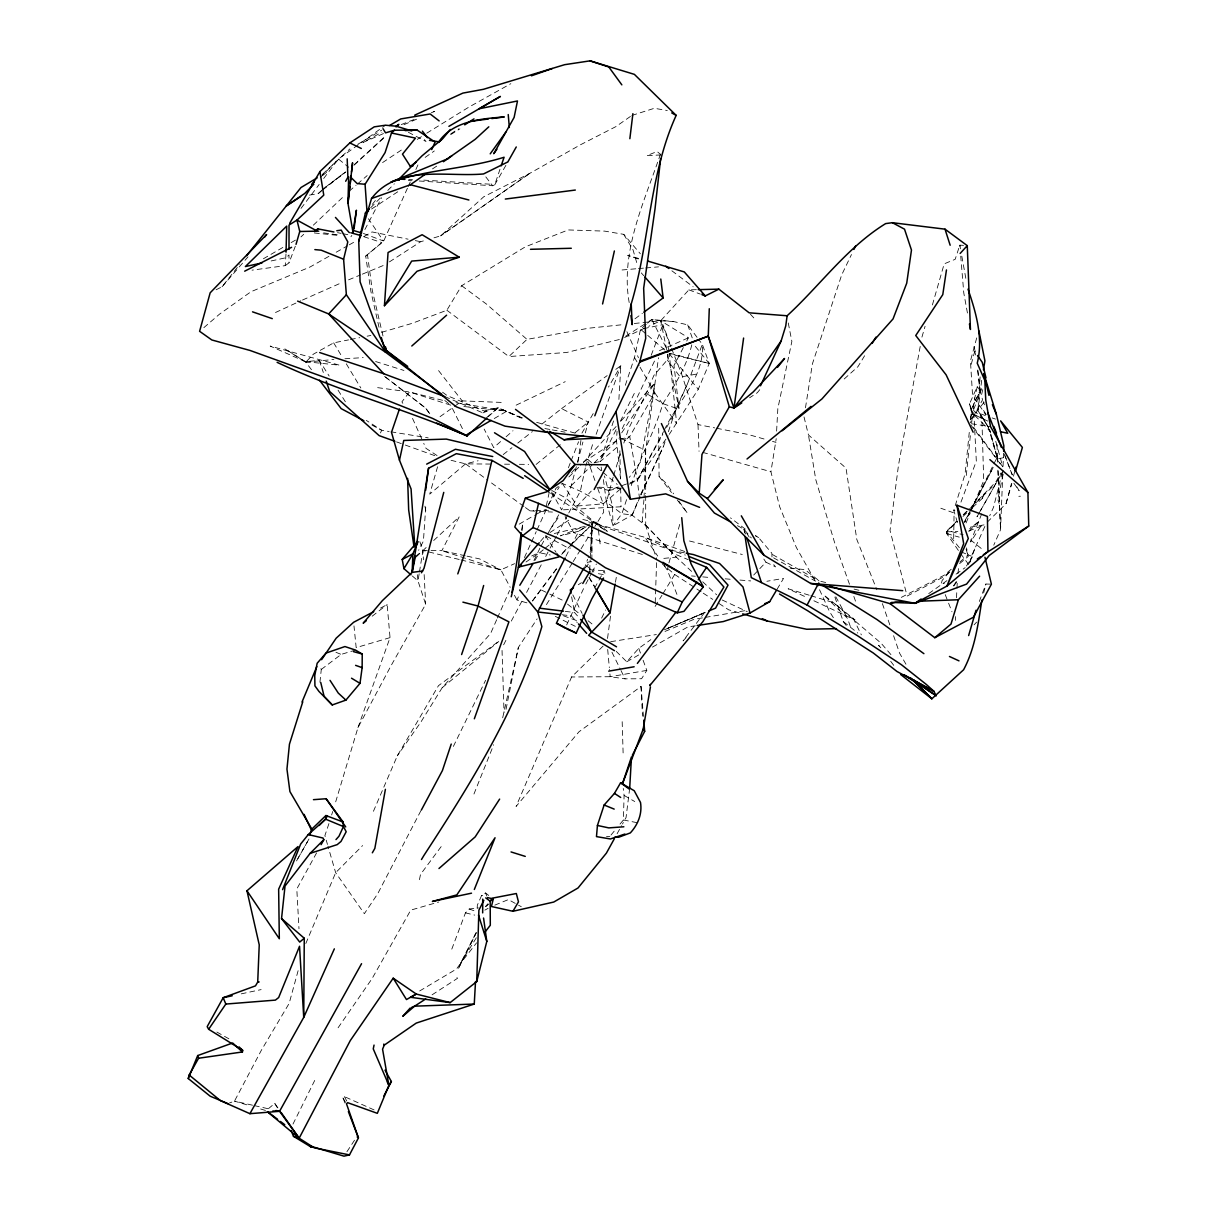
<?xml version="1.0" encoding="UTF-8"?>
<svg xmlns="http://www.w3.org/2000/svg" width="1217" height="1217" viewBox="0 0 1217 1217"><rect width="100%" height="100%" fill="white"/><g stroke="black" fill="none" stroke-linecap="round" stroke-linejoin="round"><path stroke-width="0.75" stroke-dasharray="5 3.75" d="M591.873 559.774L591.934 530.506M591.934 528.68L592.223 522.443L587.75 525.348M953.672 538.599L954.082 512.981L940.832 508.234M285.995 254.018L285.234 265.641L252.056 270.159M620.016 824.092L623.393 819.984L624.093 795.401L623.256 788.449M655.233 602.658L656.617 560.991M1002.762 473.763L1000.572 529.669L993.772 545.155M1003.051 466.309L1003.569 453.256M589.713 570.438L590.184 559.744M590.26 557.964L591.949 523.188L591.781 524.725L593.455 521.971L595.889 521.941L607.572 531.403M955.36 620.381L955.543 616.608M956.501 597.73L956.881 590.184M956.973 588.298L957.353 580.737M814.873 580.326L796.359 547.498L779.625 506.622L770.924 471.755L776.218 438.622M776.613 431.122L777.83 408.608L791.871 341.414L788.19 322.581M591.781 530.019L590.58 550.845L588.207 557.584M591.888 528.117L592.223 522.443M620.548 478.95L616.502 440.645L617.049 431.29M618.89 399.435L620.837 365.724L614.752 370.12M980.111 376.905L977.966 410.631L988.28 427.045L997.575 459.022L1005.729 457.151M477.14 908.323L477.353 905.159L481.628 895.438L485.492 892.943L489.569 896.077M425.722 507.124L423.425 541.078L418.633 550.312M691.606 571.427L676.317 557.143L642.18 521.606L643.93 499.761M644.067 497.951L645.664 450.503L658.503 357.752M522.002 530.825L522.702 523.569L521.561 530.992M623.819 443.094L628.581 428.688L646.288 393.35L653.894 375.429L667.281 359.897L667.844 354.33M668.027 352.489L669.137 341.353L662.9 324.665L640.522 329.259L634.498 357.524L624.61 387.462M969.264 432.385L965.096 473.869L953.778 510.364L957.916 524.192M970.588 419.196L971.531 409.764L969.538 403.801L977.251 386.626L980.293 390.581L971.06 410.22L972.322 413.765L987.656 421.067M957.977 573.572L958.692 566.544M966.283 475.497L970.497 434.165M971.653 422.892L972.611 413.491L971.531 409.764M319.934 682.265L321.288 669.426L319.173 665.577M959.604 563.608L968.276 556.397L966.526 547.878M629.676 788.373L626.04 817.581L622.465 824.046M607.526 638.484L610.508 616.076M577.862 462.399L580.92 440.417M805.471 407.786L812.408 363.853L841.723 274.829L851.474 254.536M419.15 573.77L417.994 580.935L425.661 604.271L390.931 665.912L357.95 727.66L334.858 804.604M419.439 571.975L422.953 550.48L419.85 541.671M981.678 380.343L977.966 410.631L988.28 427.045M615.437 582.258L616.7 575.078M621.126 420.854L655.005 382.762L640.34 462.186L629.265 477.414M920.219 346.404L898.526 464.955L890.023 530.49L906.422 593.333M921.938 337.109L925.072 326.278M419.454 879.693L420.504 874.43L442.03 845.465M506.044 709.298L518.381 647.414L537.123 618.89M1003.082 474.28L997.803 499.533L999.127 503.473M585.331 467.906L580.326 491.196L568.78 512.95M585.727 466.126L593.592 441.36M977.251 386.626L973.417 404.348L976.323 461.152L960.426 503.549M546.311 505.816L549.445 491.394M771.989 556.96L771.837 553.203L758.587 537.61L755.651 535.723M502.682 717.787L518.381 647.414M982.743 389.653L981.465 395.16L982.499 399.921L970.238 422.801M676.941 594.352L667.281 570.104L668.529 564.734M668.954 562.939L680.09 523.127M976.703 337.915L970.451 360.856L972.368 392.239L973.311 396.499L985.633 414.525M983.671 592.953L985.892 584.023L991.399 584.19M1002.336 472.257L993.528 507.276L989.71 515.719M551.605 492.048L561.645 509.908L571.275 485.629L577.101 463.829M577.588 462.019L582.913 442.03M585.331 432.948L588.237 422.04L561.569 408.608L541.139 424.687M971.257 364.309L974.695 351.394L976.582 354.132M613.17 477.155L606.431 502.089L612.988 525.79L632.247 514.958L640.203 496.688M613.657 475.375L620.837 452.085M987.23 522.184L1006.033 503.701L1011.479 483.545M1013.457 476.212L1014.948 470.72M969.508 563.258L971.409 556.199L985.892 524.147M298.119 970.679L289.159 1003.401L261.244 1050.469L234.485 1101.126L229.496 1102.967M437.588 466.75L429.723 494.132L465.563 463.86L478.114 460.756M1006.033 503.701L1011.829 483.727M960.502 553.507L969.021 565.023L974.802 548.684M328.94 823.559L324.893 835.607L327.464 844.431M331.632 814.979L332.697 811.541M613.551 420.976L600.164 461.562L594.9 462.597M640.994 494.102L663.6 446.137L665.988 438.926M668.392 431.7L676.196 408.243L687.605 383.492L702.315 344.305L698.938 339.832M626.588 499.639L621.872 513.772L612.988 525.79L612.486 505.74L604.438 475.984M631.288 485.522C639.701 457.425 654.7 431.837 662.854 403.648C675.481 384.07 687.438 365.404 692.427 341.992M419.241 180.998L492.611 185.745L494.71 184.862L499.974 169.33M932.405 304.935L944.179 263.846L955.178 259.312L959.817 245.119L963.545 245.378M584.054 569.404L587.613 559.272M357.95 727.66L390.033 637.632L387.158 604.575L378.776 609.002M596.132 434.332L620.837 365.724L608.5 387.082M660.512 153.935C644.508 201.505 619.97 251.539 629.25 302.881M979.32 601.502L985.892 584.023M451.796 949.123L465.457 912.872L469.214 908.993L478.464 907.958M285.234 265.641L289.053 262.796L296.035 244.343M972.611 507.459L982.225 498.498L983.853 494.208L995.765 482.069L1000.77 473.078M651.201 355.242L662.9 324.665M970.497 417.75L982.804 385.804M568.4 467.784L570.423 462.582M571.108 460.847L578.562 441.756M981.708 513.863L970.573 541.976L982.636 523.508M473.961 794.016L493.676 744.774M566.666 624.929L584.905 585.727M966.07 522.975L970.314 512.813M971.014 511.11L983.716 480.624L981.997 422.482L972.611 413.491L969.538 403.801L971.06 410.22L979.913 390.961L977.601 369.527M664.436 429.966C677.2 401.838 704.78 377.24 702.315 344.305L709.222 363.487L698.254 389.288L669.259 434.347M305.832 943.479L335.664 872.68L362.605 845.572M373.436 811.283L397.32 755.818L438.5 685.643L498.666 641.344M526.931 602.856L516.997 600.042L519.203 594.885M533.928 560.535L540.409 547.178M640.918 495.03L663.6 446.137M687.605 383.492L674.674 412.882L666.475 427.639M603.084 646.09L571.579 676.987L516.069 806.46L578.973 731.797L641.024 686.449L643.443 716.387M496.658 619.757L490.573 633.555L442.227 687.651L420.945 721.97L397.32 755.818M497.418 618.038L509.588 590.443M407.421 188.27L383.614 241.194L365.709 256.102L370.881 291.365L379.232 328.316M408.197 186.566L411.27 179.736M415.879 169.498L418.952 162.667M524.421 557.584L530.718 543.74M531.51 542.021L536.225 531.631M537.016 529.897L555.895 488.382L562.3 483.408L580.326 491.196L603.236 503.808L603.678 512.19L594.824 526.535M982.225 498.498L984.294 493.98L968.458 509.588M640.842 494.376L646.699 481.749M453.363 746.432L485.598 680.318M622.191 428.764L655.446 359.106M380.434 432.963L381.712 430.301L389.151 431.518M601.639 618.13L605.594 609.976M420.869 810.75L377.711 893.734L364.355 913.693L335.664 872.68L327.966 846.195M476.334 932.465L458.018 969.325L476.136 932.922M292.978 1124.082L316.04 1077.79M616.106 429.738L600.164 461.562L618.464 446.03M620.305 421.371L634.574 392.893M969.614 512.342L964.579 522.382L969.888 512.387M970.451 510.668L993.087 465.502M993.924 463.829L997.271 457.151L989.512 429.388L997.575 459.022M475.893 933.12L460.574 963.316L456.527 969.006L418.024 991.946M503.64 644.812L506.226 639.731M565.966 556.275L570.256 547.909M571.108 546.235L578.82 531.175L586.275 526.322M970.755 510.714L993.255 467.358L964.275 522.063M683.346 347.56L674.02 365.419L678.964 408.456L667.54 353.645M686.738 341.049L688.442 337.809L660.679 320.756L651.825 319.554L648.752 321.516M364.887 229.557L381.59 197.732M541.246 564.825L524.436 596.467M545.688 556.458L549.232 549.765M550.13 548.091L556.352 536.378M557.234 534.704L567.898 514.624M585.788 584.054L591.082 574.028M591.964 572.355L596.391 564.003M511.307 621.081L523.553 598.11M629.417 484.077L637.312 480.076L663.539 431.639M594.672 588.146L598.14 581.741M599.007 580.144L604.21 570.56L605.351 574.911L595.341 573.161M541.306 545.551L546.616 535.83M547.498 534.217L558.77 514.776M316.603 852.858L296.796 888.973L298.986 928.799M617.11 833.736L621.583 825.658M603.358 479.574L606.431 502.089L621.872 513.772L632.247 514.958L639.381 497.54L637.312 480.076L662.839 434.195M308.981 838.985L296.279 861.377L309.133 838.772M1003.264 470.523L976.992 516.799L979.7 512.038M980.598 510.455L1001.454 473.732M494.71 184.862L507.854 161.922M581.939 433.085L593.318 413.369M640.051 367.184L654.837 392.939L629.721 436.477L624.093 441.254M958.388 550.449L946.704 533.624L946.537 531.799L956.592 521.287M777.07 589.271L783.55 578.394L766.908 581.27M309.422 195.116L318.215 193.625L323.616 188.635M381.59 332.302L411.97 323.403L446.852 310.244L461.654 285.721L525.288 246.853L568.187 229.937L604.682 231.124L623.743 234.349L640.355 253.79M534.887 560.474L539.603 552.731L543.771 549.354M864.618 355.744L858 366.606L842.742 380.297M548.456 504.629L559.212 487.043M655.111 606.446L661.957 595.265M662.946 593.668L674.705 574.485L662.231 563.836M476.319 937.79L460.574 963.316L476.577 942.84M572.188 563.197L545.444 606.203M573.161 561.6L580.053 550.449M581.041 548.852L593.835 528.132M643.093 660.238L646.805 670.4L641.587 678.736L625.097 678.858L610.173 676.713L571.579 676.987M953.489 585.849L956.471 581.27M966.435 566.027L972.413 556.884M346.936 1151.693L356.779 1136.815M621.704 432.826L655.005 382.762M338.083 1027.787L372.083 978.59L410.753 910.118L438.774 902.01M550.16 529.349L559.714 515.597M630.163 482.662L637.312 480.076L668.194 435.869M318.215 193.625L321.349 191.023M350.937 236.722L351.85 235.444M532.498 601.046L557.295 567.989M953.839 585.955L957.094 581.467M532.468 600.818L556.99 568.08M301.01 208.396L319.158 184.467M323.692 178.473L338.432 159.031L385.5 125.214M704.628 612.455L683.102 640.857L688.077 635.396M970.238 419.88L984.659 401.504M216.109 289.783L222.042 286.756L239.643 264.53M372.265 204.41L376.874 198.614M759.743 389.699L757.37 392.665L749.581 397.792M585.179 568.02L590.747 561.159M610.995 835.045L615.513 829.568M540.454 541.352L545.353 535.617L567.472 547.62L561.433 554.252M949.336 572.081L942.11 580.479L941.167 584.312L944.422 583.217M222.042 286.756L248.009 256.848M571.564 472.744L576.189 467.404M616.121 426.498L580.692 465.396M485.492 906.482L487.834 903.835M616.228 651.354L626.74 661.774L638.758 648.387L650.821 639.625M696.367 289.676L688.868 289.859L660.679 320.756L648.646 326.339M974.102 624.823L976.612 622.13M311.476 369.709L305.406 361.677L284.565 348.686L305.771 362.21L313.286 354.223L333.671 342.859L348.549 339.893M562.3 483.408L577.223 506.029L591.234 491.136M753.703 575.033L758.602 569.906M759.819 568.628L765.934 562.208L775.594 566.894L771.958 562.558M485.857 906.68L488.336 904.094L484.746 907.806M320.314 177.545L338.432 159.031L348.686 167.261M370.653 207.788L381.18 197.124M387.767 190.46L394.354 183.813M345.004 1103.089L342.996 1098.008L344.381 1096.608L376.175 1110.847M571.275 485.629L592.755 464.316M594.094 462.977L619.59 437.664M968.93 531.312L979.563 520.754L969.569 528.908M963.195 514.776L967.15 510.881M561.63 554.343L572.127 544.029M573.435 542.752L589.165 527.296L570.18 545.079M568.871 476.973L579.383 466.674M956.805 521.256L947.358 530.384L963.179 534.795M963.545 514.73L995.932 483.453M416.168 556.975L426.969 546.737M300.949 236.919L303.702 234.318M313.347 225.16L345.035 195.1M446.852 310.244L508.858 356.551L526.991 339.376L589.013 328.164L622.967 324.65M444.89 396.62L482.89 412.882L485.461 410.479L498.103 407.786L524.177 419.028M959.361 547.726L946.537 531.799L957.52 521.561M962.997 516.434L967.119 512.585M433.693 540.5L459.22 516.784L441.877 550.662L422.953 550.48L415.423 556.473M322.49 174.259L349.857 148.946M354.33 164.599L386.352 135.148M353.888 165.314L386.185 135.863M488.26 416.731L498.103 407.786L522.336 417.872M500.583 441.573L493.691 447.597L484.153 429.084M506.105 436.751L512.996 430.742M349.173 191.175L356.094 185.182M357.479 183.995L367.169 175.598M203.863 327.632L219.44 314.214L250.961 291.73L310.092 266.979L329.655 255.92M577.223 506.029L603.236 503.808L620.107 489.28M646.181 324.407L640.522 329.259L646.257 334.158M647.596 323.205L651.825 319.554L673.564 321.531L687.727 324.893L697.828 338.326M486.846 417.355L498.103 407.786L524.086 419.317M951.222 569.252L944.042 575.306L899.819 598.155M959.848 561.995L968.458 554.724M365.709 256.102L381.803 242.579L362.818 236.372M277.917 1107.942L274.738 1103.393L266.097 1110.634L257.319 1107.987M949.473 572.02L943.692 576.828L903.972 597.73M442.227 687.651L498.772 641.496M536.088 464.438L562.163 443.247M575.2 432.643L588.237 422.04M545.17 548.228L554.906 540.348M322.627 175.476L326.795 172.145L321.957 175.02M503.199 454.565L511.961 447.673M517.788 443.079L532.392 431.579M322.794 189.882L345.826 171.825M372.174 616.198L387.158 604.575M325.091 187.509L345.719 171.81M322.094 189.806L345.293 172.251M321.288 669.426L341.171 654.396L355.47 650.076M634.97 318.808L642.378 313.317M561.569 408.608L607.161 375.627M440.037 416.67L462.186 400.88L503.868 402.508M928.708 593.607L946.932 580.646M956.045 574.165L965.157 567.67M425.159 157.389L434.317 150.969M630.421 116.452L615.863 126.629L580.615 144.701L529.532 173.483L483.742 196.774L440.676 235.87L433.419 237.984M526.003 561.995L539.603 552.731L550.19 555.013M382.594 162.561L401.504 149.95M417.264 139.423L421.995 136.274M550.038 532.529L568.765 520.191M371.626 208.989L398.157 191.525M432.491 168.904L437.177 165.831M583.612 462.004L616.502 440.645M519.203 524.147L534.446 515.247M432.081 994.821L457.516 978.316L455.63 975.912M450.822 133.809L458.55 128.835M389.425 261.883L420.717 241.696L426.163 240.114M578.273 584.738L581.452 582.684M625.751 336.151L647.231 322.49M450.625 134.676L459.859 128.85M426.771 133.17L468.743 107.187L510.836 83.684M586.122 526.733L578.82 531.175L560.474 535.845L583.202 526.702M357.813 144.26L381.651 130.189M494.239 418.542L506.926 411.103L454.017 402.371M263.389 258.765L284.626 246.412M291.152 242.624L297.693 238.821M626.74 661.774L641.222 653.529M652.479 647.109L687.864 626.922L695.318 625.797M336.181 252.223L347.606 245.773M349.233 244.845L355.76 241.164M363.913 236.554L372.067 231.945L408.091 239.171M484.822 910.149L488.123 908.323M536.028 514.411L545.52 509.421M664.376 629.767L705.115 612.531M516.145 405.155L565.236 381.666M275.498 312.51L300.842 300.797M302.531 300.021L341.688 282.679M624.58 337.489L646.927 327.13M461.015 559.926L500.887 569.83L514.593 563.669M531.723 555.971L536.864 553.659M659.508 350.618L688.442 337.809M383.461 133.581L362.985 142.495L381.879 132.257M403.953 124.682L417.614 118.749M431.259 112.816L434.682 111.325L431.168 112.725M704.978 612.318L666.064 629.052L703.654 613.17M665.014 631.425L694.025 619.301L703.38 617.719M348.579 279.849L360.628 274.859M362.347 274.16L384.724 264.91M494.817 905.129L508.387 899.591L521.287 906.711M482.89 412.882L486.983 411.255L485.461 410.479M401.245 124.575L415.316 119.007M968.778 531.023L984.553 524.816L968.093 527.509M596.771 487.485L608.728 490.405L628.383 483.301M631.866 115.432L654.32 108.298L667.296 110.504M619.803 439.611L629.721 436.477L637.312 480.076M390.033 637.632L356.17 647.611L353.98 625.903M619.331 339.528L566.666 352.489L508.858 356.551M554.283 533.518L584.647 526.398M271.163 260.955L285.904 257.745L288.992 254.977L289.053 262.796M241.255 993.848L261.123 989.604M350.405 339.528L359.7 337.672M367.138 336.181L370.866 335.451M695.972 374.197L680.318 377.057L667.281 359.897M608.728 490.405L621.507 488.078M646.805 670.4L610.173 676.713L609.504 669.441M705.252 617.399L746.432 610.432M486.983 411.255L485.431 411.513L447.232 395.662L439.626 390.033M610.691 641.663L656.359 634.559M305.771 362.21L333.914 359.456M591.781 561.676L587.781 562.208L585.636 564.977L593.866 572.02M634.285 323.494L660.679 320.756L673.564 321.531M663.828 558.39L676.317 557.143L642.18 521.606M305.406 361.677L339.543 365.206L270.204 346.084L305.406 361.677L319.265 360.369L329.153 376.038M622.07 269.976L636.643 268.729M638.469 268.577L643.93 268.105M645.755 267.953L658.503 266.858M344.898 358.772L363.198 357.615M1018.842 496.308L1020.378 496.217M563.501 509.817L621.035 506.774L645.695 525.577L656.678 559.105M661.044 154.924L646.82 155.639L657.134 151.501L659.736 153.783M525.425 507.565L529.973 510.836L533.7 510.729M535.556 510.684L548.593 510.288M946.537 531.799L957.885 531.555M606.522 836.475L609.869 836.414M451.081 460.3L465.563 463.86L491.546 464.073M504.538 464.179L510.106 464.225M519.385 464.301L528.665 464.377M598.84 487.211L619.62 488.002M408.349 180.557L411.985 180.709M408.714 179.507L412.487 179.66M423.805 180.131L491.638 184.284M529.973 510.836L537.473 511.246M539.344 511.338L552.472 512.053M953.778 510.364L954.873 510.44M589.606 569.739L606.233 570.788M739.966 580.068L750.706 580.92M691.53 575.93L695.272 576.25M702.741 576.888L710.226 577.527M725.18 578.82L732.649 579.459M790.213 568.233L804.833 569.571L819.71 581.27M314.382 232.979L339.969 235.596M463.86 406.539L506.926 411.103M562.011 614.752L571.351 615.817L577.223 622.556M565.281 611.375L574.546 612.531L579.338 618.053M377.65 387.645L409.49 391.98L444.89 400.865M636.947 822.646L623.393 819.984M323.646 232.873L340.015 235.185M971.455 423.775L990.516 426.589M391.007 431.822L428.201 437.861M544.881 428.551L550.388 429.54M552.229 429.875L565.099 432.187M337.505 232.66L341.095 233.36M342.89 233.71L350.055 235.094M684.441 552.837L671.875 550.419L644.964 537.336L585.833 521.104M671.556 348.427L681.748 374.38L697.995 424.596L714.683 427.882M716.539 428.247L748.075 434.454L765.539 439.413M415.301 240.616L420.717 241.696M481.628 895.438L482.738 895.666M465.229 555.773L441.877 550.662L500.887 569.83L510.212 587.324M467.039 556.169L479.604 558.922L500.887 569.83M252.512 1105.203L234.485 1101.126L250.291 1105.873M254.323 1105.599L268.744 1108.87M820.836 581.361L826.373 582.654M854.075 589.119L861.469 590.838M582.837 519.476L593.455 521.971L606.34 531.129M465.457 912.872L474.736 915.108M654.837 392.939L676.698 423.683L669.213 353.751L709.222 363.487L694.222 344.943M459.205 559.485L422.953 550.48L423.41 559.759M689.507 540.987L742.294 554.496M670.156 353.371L709.222 363.487M946.704 533.624L959.224 537.138M536.621 422.345L576.265 433.45M772.521 441.391L776.005 442.38M702.635 452.344L770.924 471.755M638.59 258.445L627.713 255.342L638.484 259.038M739.175 612.851L728.618 609.793L719.095 603.556M363.381 233.451L383.401 240.951L368.416 218.741M809.153 595.189L788.144 588.769L807.023 597.562M810.902 595.721L833.645 602.689L881.093 643.2L892.198 656.085M375.612 361.525L403.953 370.455M450.762 405.155L409.49 391.98L401.899 401.853L403.831 404.85M642.409 554.496L573.77 532.666L565.099 516.419M676.196 408.243L662.854 403.648L646.288 393.35M985.329 415.529L980.233 413.75L988.584 427.821M992.129 417.918L995.536 419.104M550.525 493.128L597.76 524.725L685.384 555.074M684.775 551.499L644.964 537.336L657.712 556.063M396.59 441.908L403.572 444.433M405.322 445.057L436.72 456.36M563.562 615.848L577.603 620.929M469.214 908.993L476.319 911.579M688.868 289.859L700.353 294.103M335.968 652.312L341.171 654.396M676.485 554.769L688.198 559.653M961.111 551.833L971.409 556.199M813.884 600.772L855.049 619.97L823.742 594.946L847.519 618.358L850.911 628.155M722.168 599.981L747.268 611.664M972.322 413.765L986.987 420.717M541.474 590.062L548.137 593.288M549.795 594.079L563.091 600.529M621.218 438.47L645.664 450.503L645.679 493.676M555.287 616.319L575.322 626.344M408.38 132.288L426.056 141.522L423.607 138.677M551.712 490.451L564.931 497.449L597.76 524.725L598.216 528.391M371.991 425.098L381.712 430.301L366.302 420.397M737.426 525.653L744.013 529.243L751.3 537.944M773.601 557.858L815.542 581.148M216.869 1032.062L231.397 1040.216M772.521 554.587L818.98 580.935M755.346 535.754L758.587 537.61M624.093 795.401L634.726 801.531M745.352 529.152L730.489 517.864M437.055 455.554L425.996 448.343L423.744 443.338M674.705 574.485L695.318 587.978M696.9 589.028L701.661 592.131M703.243 593.181L712.766 599.403M523.918 506.47L489.295 481.354M593.455 521.971L605.625 530.825M465.563 463.86L487.819 480.259M461.654 285.721L486.435 304.067L526.991 339.376M671.875 270.798L693.142 286.786M444.798 400.515L449.271 403.983M834.892 597.045L843.198 621.476L857.787 633.068M970.481 539.861L983.245 550.069M567.502 604.104L580.737 614.813M588.085 620.776L593.957 625.538M984.005 419.287L970.497 407.969L971.06 410.22M591.538 462.597L587.263 458.961L589.713 465.852M597.243 467.45L601.533 471.085M602.963 472.302L617.232 484.427M647.703 335.375L667.768 352.519M412.38 576.021L417.994 580.935L417.188 573.679M804.026 416.944L808.453 434.941L846.028 468.149L856.798 539.435L876.848 589.743M702.711 581.802L716.615 594.778M658.701 428.247L659.066 476.379L666.216 483.423L673.625 493.813M981.997 422.482L990.562 431.837M750.433 314.214L754.297 318.428M641.298 272.897L643.732 275.681M880.804 647.794L878.613 645.269L880.819 648.189M669.213 353.751L698.254 389.288M438.576 370.607L462.186 400.88M659.066 476.379L671.525 492.535M677.2 499.883L687.392 513.102L677.869 499.746M485.811 176.891L492.611 185.745M970.847 425.007L1001.302 465.244M843.198 621.476L846.53 625.873M890.722 661.348L894.023 665.729M973.57 427.289L1003.371 467.556M429.738 413.704L425.646 408.106L383.629 375.627L425.646 408.106L431.137 415.621M1013.898 483.271L1019.146 490.77L1016.925 486.937M664.086 565.418L667.281 570.104M595.889 521.941L597.76 524.725M744.561 532.97L744.013 529.243L749.231 537.093M763.835 559.075L765.934 562.208M986.242 414.678L983.397 410.235L985.329 413.354M545.353 535.617L556.078 552.351M338.037 390.14L345.947 402.675M833.371 617.688L829.477 611.482L816.729 583.597M274.738 1103.393L278.602 1109.721M342.996 1098.008L346.495 1103.819M623.743 234.349L633.038 249.85L637.419 265.047M333.671 342.859L342.403 357.372M346.282 363.807L360.825 387.98M588.876 577.436L594.657 587.081M589.393 577.558L595.037 587.172M905.965 664.223L899.576 653.179L893.491 635.441M634.498 357.524L639.123 365.572M835.805 596.786L847.519 618.358M344.381 1096.608L347.666 1102.678M514.456 595.28L516.997 600.042M651.825 319.554L666.718 348.868M572.842 594.9L582.091 613.383M452.42 408.501L463.236 430.27M853.102 618.145L861.347 634.863M611.953 652.221L620.168 668.863M620.989 670.537L625.097 678.858M412.517 418.374L422.999 441.68M626.907 331.693L638.438 357.707M485.492 892.943L486.861 896.047M983.169 401.564L984.523 404.835M882.371 603.617L890.448 626.588M1012.209 474.934L1003.66 452.633M945.229 594.611L947.921 601.487M948.606 603.206L951.983 611.786M670.871 346.708L660.679 320.756L667.159 351.819M1005.075 455.706L1012.316 474.797M638.758 648.387L640.614 653.468M849.481 584.236L834.558 542.432L815.786 479.726L808.453 434.941M853.832 596.421L855.688 601.654M590.336 467.587L595.25 481.384M597.699 488.276L603.236 503.808M687.727 324.893L692.443 338.524M319.265 360.369L323.326 372.493M744.013 529.243L745.747 534.582M966.115 549.171L968.276 556.397M995.734 441.299L1002.762 466.765M974.695 351.394L975.669 354.968M973.98 346.662L975.836 353.691M382.99 335.998L372.296 290.361L367.564 255.266M571.625 596.832L574.546 612.531M960.472 248.8L959.817 245.119L960.122 248.785M961.81 256.148L966.131 280.062M967.439 313.012L963.773 292.886L960.73 256.148M601.122 466.963L601.761 470.568M424.946 506.166L425.752 510.851M598.429 530.216L600.24 544.881M977.783 369.968L980.293 390.581M607.694 649.482L609.337 667.631M424.155 574.591L425.661 604.271M641.024 686.449L642.5 716.174M997.271 457.151L997.529 462.719M997.864 470.158L1000.572 529.669L998.107 470.994M996.997 444.494L997.712 461.532M697.995 424.596L699.045 451.324M502.043 650.441L504.051 712.721M622.176 721.696L623.226 756.639M619.864 450.746L620.442 478.753M620.64 488.093L621.035 506.774M591.797 530.262L591.858 556.093M645.679 495.547L645.695 525.577M529.532 173.483L440.676 235.87L529.532 173.483"/><path stroke-width="1.5" d="M288.992 249.363L289.038 225.039L296.978 220.094L323.768 195.146L319.934 171.582L349.827 142.921L374.228 126.857L385.5 125.214L396.103 126.188L411.757 130.888M482.677 912.887L482.723 899.12M282.572 889.657L300.69 844.005L308.266 834.573L323.053 838.041L323.813 839.715L310.137 853.345L285.037 886.022L281.538 918.592L304.265 938.231L303.733 1017.382L249.911 1113.677L220.399 1100.609L189.167 1075.007L198.584 1058.242L197.702 1055.565L232.645 1042.999L242.442 1051.96L242.685 1050.362L239.049 1046.894M362.134 667.661L362.24 654.031L355.47 650.076L344.943 646.546L325.989 653.088L317.15 663.265L314.747 675.633L314.929 685.871L318.976 691.454L332.271 704.947L345.902 700.11L360.004 683.346L362.134 667.661L355.607 665.349M286.041 252.162L286.71 226.119L245.378 266.553L261.959 262.948M348.64 177.195L347.971 203.33L353.052 232.523L352.9 228.826M450.153 1002.61L416.29 994.061L410.494 997.286L450.153 1002.61L476.745 981.556L478.889 910.194L483.849 900.321M968.002 289.159C976.095 312.708 983.488 338.296 977.236 363.198L984.842 380.48L985.755 400.089L990.516 426.589L1027.924 492.505L1028.745 526.048L989.238 555.484L966.587 584.099L915.032 603.328L810.644 583.43L763.88 555.165L706.59 498.027L699.212 493.159L701.966 454.443L729.318 406.797L708.264 336.166L709.283 308.722M1003.645 451.401L1003.858 445.802L996.358 414.236L983.777 373.497L988.965 395.373M242.685 1050.362L208.639 1029.263L207.179 1026.631L223.183 997.712L255.494 985.861L257.715 982.058L259.236 944.848L246.96 890.783L297.998 846.591L278.647 889.186L279.317 938.748L246.96 890.783M366.18 620.853L363.183 623.18L382.351 600.65L412.137 572.37L412.898 553.826L418.024 541.824M310.639 1146.171L343.985 1156.15L349.477 1154.903L358.437 1137.895L346.495 1103.819L347.666 1102.678L377.331 1113.327L388.892 1085.321L382.564 1049.191L384.268 1045.114L416.244 1023.086L474.25 1004.055L475.528 981.495M384.435 305.726L388.056 252.512L422.116 234.729L459.265 257.198L417.051 271.254L384.435 305.726L411.696 261.077L459.265 257.198M615.163 836.916L618.677 837.25L630.33 832.915C637.967 824.624 642.348 813.823 640.507 802.475L634.224 790.731L620.594 782.79L614.448 793.408L604.134 805.015L597.425 825.461L596.482 836.611L610.386 838.969L624.899 834.041M351.515 172.023L352.55 162.819L347.971 203.33L349.842 186.749M319.158 825.491L325.563 819.147L325.913 815.527L343.072 821.977L343.422 826.556L346.191 831.728L340.988 841.464L337.2 844.628L310.137 853.345M511.246 596.756L518.442 567.137L521.637 534.461M660.618 158.651L655.02 208.898L643.656 288.277L645.695 338.387L639.686 362.134L615.985 411.589L600.696 437.983L564.003 439.793L549.658 431.366M350.268 183.067L351.105 175.704M629.858 138.692L632.901 113.668M629.676 788.373L631.471 756.883L622.648 783.231L643.154 729.181L650.441 686.905M354.071 228.781L356.414 210.206L353.204 230.424L361.677 232.949M425.631 490.329L428.536 468.271L456.314 453.667L491.942 460.361L523.204 478.372M414.708 115.159L462.901 93.1L483.423 89.313L564.642 64.684L590.062 60.85L634.376 74.359L676.165 115.372C649.133 174.792 649.711 241.94 631.227 303.915C623.5 342.22 608.363 379.111 594.824 415.788M969.432 323.981L970.436 329.472L967.272 245.651L945.016 229.161L892.396 222.696L885.657 223.593C846.971 247.416 820.197 285.387 787.125 315.766L785.741 325.943L781.116 341.003L760.534 385.774M729.318 406.797L733.988 408.03L743.602 338.052M946.461 269.946L942.779 294.636L915.747 335.512L946.126 374.851L973.113 432.187M428.536 468.271L412.137 572.37L422.74 570.986M512.053 592.344L521.272 532.863M983.442 369.725L984.918 360.871L978.894 330.918M615.117 584.069L610.082 612.805L588.632 635.32L614.463 650.684M385.393 789.331L374.836 848.416L372.341 852.798M412.137 572.37L415.453 556.245M374.045 1045.084L373.254 1048.887L388.892 1085.321L391.372 1081.533L385.013 1070.139M414.693 545.216L411.072 488.975L399.48 460.209L403.77 440.463L446.32 439.094L491.044 449.605L522.884 469.579L549.841 489.599L575.048 464.498L607.389 464.788L630.376 499.274L665.714 493.859L699.608 507.367M602.582 303.961L614.372 250.961M522.641 535.784L532.97 527.554L538.538 503.382L525.348 498.179L514.806 527.007L522.641 535.784L597.349 577.223L677.23 612.836L683.984 611.33L703.32 586.868L691.073 563.897L683.878 540.835L681.733 517.666M600.696 437.983L546.007 432.218L504.994 426.148L456.223 406.797L386.413 350.602L379.765 336.577L360.095 281.842L358.741 241.27L365.374 213.112L368.827 208.761M491.942 460.361L481.856 502.849L457.79 573.892M441.847 394.338L385.667 352.306L346.373 294.757L343.605 259.236L347.803 241.879L341.232 230.104L336.805 230.728M487.545 897.598L493.281 898.937L491.425 906.513L512.95 911.274L553.735 902.056L578.029 887.984L606.401 853.117L614.433 838.574M981.891 600.087C978.103 623.925 975.273 647.824 963.605 669.761L931.842 698.801L900.641 674.507M476.745 981.556L486.8 941.395L483.56 918.029M441.558 139.788L438.318 142.419C452.739 120.955 480.639 118.84 504.264 116.938L491.774 118.566M443.749 492.398L424.003 568.309L421.432 572.781M227.822 1103.591L210.206 1096.213L188.255 1078.536L189.167 1075.007M968.641 635.548L976.034 610.234M1014.948 470.72L1015.936 467.054M483.651 585.499L478.038 606.036L461.608 654.548M296.035 244.343L299.762 231.489L296.978 220.094L316.557 230.743L317.774 228.857L333.914 231.975M1015.526 471.025L1022.386 447.43L1000.633 420.884L1007.752 433.267L1000.465 431.716M358.741 241.27L371.535 198.508C397.655 164.112 446.73 177.302 483.56 173.94L507.854 161.922L516.267 146.968M979.609 576.189L958.388 599.753L950.994 624.078L934.793 637.693L890.114 603.693L829.462 586.062M302.774 701.798L289.448 744.165L286.953 769.114L289.92 791.582L311.826 829.112L309.833 834.725M431.716 149.569L435.108 142.07L417.142 130.097L394.445 130.204L391.494 133.003L385.059 152.642L365.07 184.269L367.017 211.773M451.233 744.074L442.41 770.574L421.341 810.081M501.145 165.877L504.081 157.252C467.267 168.813 427.669 169.437 391.144 182.078M399.45 409.018L391.494 432.294L399.48 460.209M474.341 718.791L508.919 621.857L478.038 606.036L462.901 602.141M474.326 889.475L495.045 837.752L456.831 894.906L432.4 901.447L471.511 893.172M565.312 628.2L556.458 623.256L572.005 589.104L583.81 568.141M566.726 628.87L576.204 633.099L591.766 598.947L603.526 578.06M188.255 1078.536L197.702 1055.565M302.029 701.981L316.831 666.612M565.099 557.949L537.762 611.984L541.854 626.618C517.286 709.222 470.629 783.748 423.896 855.49L421.478 859.521M297.602 301.116L328.666 313.94L385.667 352.306L386.413 350.602L385.546 346.951M334.34 948.864L303.733 1017.382L299.534 946.263L278.663 997.544L275.407 1000.115L225.83 1004.055L208.639 1029.263M677.23 612.836L682.25 601.959L696.854 582.289L703.32 586.868C651.065 554.207 595.326 527.189 538.538 503.382M853.923 249.455L855.551 246.077M632.308 755.285L644.66 731.371L643.747 720.145M383.766 1096.198L391.372 1081.533M779.519 594.018L807.723 610.797L873.289 652.997L897.035 671.525L933.835 691.226L903.805 674.644L936.147 695.683L933.835 691.226L926.335 684.471L901.523 664.801L857.316 635.593L807.084 605.032L818.767 582.943M594.155 489.462L607.389 464.788M650.38 684.426L649.711 685.658L702.939 621.568L723.902 587.035L706.59 567.335L689.872 560.352M321.105 844.644L323.813 839.715M249.911 1113.677L279.56 1111.304L361.555 963.697M345.658 181.257L347.879 177.256L347.195 158.849M308.266 834.573L325.563 819.147L327.343 815.968M289.661 223.35L319.934 171.582M512.95 911.274L518.472 901.843L516.327 893.521L492.277 898.176L490.192 901.204L490.299 925.285L484.579 932.602M582.791 583.491L590.017 571.26M697.174 625.523L723.248 621.568L750.007 613.018L769.661 601.7L776.142 590.823M403.953 568.658L412.898 553.826L402.218 559.44L403.953 568.658L410.966 574.789M519.826 585.255L533 563.577M872.178 343.331L875.951 337.124M499.639 799.097L475.178 836.9L438.972 868.512M698.315 579.733L706.59 567.335M321.592 659.69L336.151 638.21L353.615 622.283L373.741 611.649M393.197 978.194L406.478 999.553L416.29 994.061L393.197 978.194L350.283 1040.581L299.154 1138.214L293.48 1136.313L291.091 1130.502M639.99 361.175L708.264 336.166L733.988 408.03L781.116 341.003M496.932 149.219L493.767 153.707L514.122 117.41L517.484 100.965L479.102 108.785L500.385 96.432L448.906 126.34M490.223 153.844L505.694 132.288M637.373 663.402L675.998 612.06M264.469 237.269L266.599 234.562L210.161 292.825L199.603 331.298L211.834 339.969L250.063 350.466L377.498 396.468L432.583 418.405L467.176 435.914L486.861 418.009M246.686 255.646L300.995 187.509L317.12 177.91M777.465 367.412L784.554 358.498L753.201 391.965L733.988 408.03M450.32 129.474L442.942 138.434L422.025 155.837L398.309 179.812M402.218 559.44L417.583 541.489M557.051 553.872L559.014 556.914L518.442 567.137L539.237 542.782M335.983 839.593L338.995 836.216L343.422 826.556L325.563 819.147M410.235 1007.98L402.781 1016.317L414.586 1006.17L425.722 998.959M714.273 489.614L723.248 479.802L707.99 498.072L706.59 498.027M960.137 253.455L967.272 245.651M346.373 294.757L328.666 313.94L383.72 373.725L444.89 396.62M313.849 184.163L304.782 193.412L286.254 205.977L300.614 196.606M369.329 209.111L365.374 213.112L368.492 211.058M311.826 829.112L325.913 815.527M311.552 184.376L314.29 181.85M488.808 126.811L475.178 139.331L446.852 159.214M396.012 126.918L398.826 124.347L396.103 126.188M411.802 346.008L446.609 315.203M314.549 231.595L317.774 228.857M747.025 458.992L811.085 406.387M304.265 938.231L299.701 942.08L281.538 918.592M782.105 430.788L821.931 398.948L893.05 318.915L906.726 283.196L911.472 250.048L904.52 229.176L892.396 222.696M443.429 161.709L451.857 155.776M391.494 133.003L415.484 138.099L402.492 154.148L410.327 166.364L416.244 161.998M643.869 312.221L663.128 297.952L660.785 279.028M493.281 898.937L490.192 901.204L485.72 897.887M903.288 601.807L895.682 602.096L890.114 603.693L891.635 602.4L915.032 603.328L921.117 599.007M977.297 559.029L980.339 556.869M983.382 554.709L1028.745 526.048M371.535 198.508L410.388 184.741L425.022 174.427M518.442 567.137L521.469 565.084M735.555 406.995L741.792 402.903M464.727 124.849L473.991 118.87M573.496 587.811L570.317 589.865L570.971 593.348M389.592 125.503L400.712 118.947L430.164 113.972L439.139 120.894M467.313 434.363L491.075 420.397M915.032 603.328L946.948 586.062L987.93 551.468L987.428 516.464L956.897 505.207L963.681 543.664L946.948 586.062L968.306 538.477L956.897 505.207M934.793 637.693L973.402 617.232L991.399 584.19L984.964 557.249M426.68 464.118L455.432 449.286L492.748 456.542M244.678 271.178L291.578 247.31M787.125 315.766L749.155 312.815L718.851 289.144L705.282 295.929L701.996 294.712M708.613 611.056L715.596 608.12L728.025 585.134L709.663 564.642L688.852 556.443M411.696 1007.387L414.586 1006.17L474.25 1004.055M391.235 181.957L448.099 158.636M764.732 603.647L769.661 601.7M639.686 362.134L708.264 336.166M531.433 75.819L552.275 68.532M394.445 130.204L385.561 132.866L382.99 128.683M525.348 498.179L546.555 491.866L563.121 480.639L575.048 464.498L547.285 431.427M564.003 439.793L583.475 435.473M232.219 995.78L223.183 997.712L225.83 1004.055M608.698 671.145L634.148 666.764M410.327 166.364L412.959 165.953M198.584 1058.242L242.442 1051.96M472.166 121.107L488.215 119.023M505.314 199.056L575.322 190.05M257.715 982.058L259.145 981.936M313.454 799.675L326.11 798.732L343.072 821.977M623.849 826.784L608.789 827.895L597.425 825.461M405.155 130.615L417.142 130.097M918.485 601.244L958.388 599.753M530.506 249.302L571.29 248.268M698.239 289.631L718.851 289.144M836.475 628.641L806.688 629.25L767.349 621.02L742.705 613.87M299.762 231.489L318.763 231.124M395.647 180.04L399.267 180.192M399.282 179.127L404.942 179.355M272.836 1110.969L279.56 1111.304L299.154 1138.214L314.184 1147.814L349.477 1154.903M810.644 583.43L902.74 590.671M365.07 184.269L357.159 183.554L350.359 176.861M314.868 249.607L321.182 250.185L343.605 259.236M560.155 614.539L537.762 611.984L519.644 590.047M539.39 608.165L563.441 611.147M429.495 140.335L438.485 141.78M686.236 553.187L693.431 554.572L719.597 563.501L742.994 586.944L750.007 613.018M275.955 1110.497L279.56 1111.304M410.388 184.741L468.895 199.999M353.462 651.627L362.24 654.031M350.815 232.751L361.297 235.702M647.657 261.046L684.289 271.923L705.282 295.929L702.255 293.647M511.049 851.946L525.257 856.388M590.062 60.85L608.835 67.011L621.841 84.855M319.691 352.55L383.72 373.725M252.528 311.841L272.289 318.641M394.856 441.284L379.156 435.625L329.685 391.524L326.217 381.149M556.458 623.256L576.204 633.099M604.134 805.015L614.189 809.107M436.629 423.136L467.176 435.914C404.805 408.851 338.493 391.326 277.111 362.331M532.97 527.554L567.365 542.204L605.473 567.776L682.25 601.959M949.443 656.48L958.996 660.861M762.329 618.677L767.349 621.02M349.827 142.921L361.312 148.474M807.084 605.032L751.269 577.603L745.123 536.682M363.883 420.763L341.186 408.638L319.478 380.191M671.738 112.938L676.165 115.372M730.839 522.047L714.394 513.042L687.499 481.247L661.394 423.562M662.839 562.315L696.854 582.289M580.539 619.438L591.34 631.866L616.517 646.82M351.53 678.204L360.004 683.346M293.48 1136.313L311.263 1147.129L309.118 1145.364M494.513 432.765L524.603 451.507L549.841 489.599M821.901 584.921L876.985 619.559L923.901 653.666M614.448 793.408L620.685 797.454M548.958 492.079L524.649 475.695M913.556 679.968L936.147 695.683M620.594 782.79L629.189 789.027M386.413 350.602L407.695 366.378M515.506 409.368L546.007 432.218M665.79 266.219L668.833 268.516M267.527 1111.714L277.582 1119.29M280.458 1121.466L284.763 1124.706M267.527 1111.836L299.154 1138.214L281.097 1112.475M989.877 459.63L1027.924 492.505M345.902 700.11L338.265 693.066L330.02 680.349M910.544 677.869L931.842 698.801L913.404 680.12M687.499 481.247L699.212 493.159M332.271 704.947L324.087 696.291L320.74 682.463M335.466 217.432L349.34 232.66M578.41 623.91L586.64 633.357M644.949 277.065L663.128 297.952M422.39 131.132L427.471 137.704M326.11 798.732L345.719 826.921M643.154 729.181L644.66 731.371M977.525 355.501L982.256 362.362L985.983 377.894M595.63 588.693L610.082 612.805L596.923 590.367M741.305 515.825L763.88 555.165M582.928 615.072L591.34 631.866M304.098 814.386L311.567 830.42M387.371 1081.898L388.892 1085.321M383.827 1044.08L384.268 1045.114M992.387 404.683L996.358 414.236M385.667 352.306L381.317 337.55M993.863 426.528L996.525 433.146M348.366 1111.577L358.437 1137.895M987.9 413.035L1001.408 447.445M746.903 538.127L761.416 582.547M945.016 229.161L950.158 245.241M478.479 915.047L486.8 941.395M615.985 411.589L630.376 499.274M414.069 547.163L408.669 509.923L407.604 478.387M630.938 315.583L632.14 324.665L631.227 303.915M508.234 114.55L509.33 127.511"/></g></svg>
